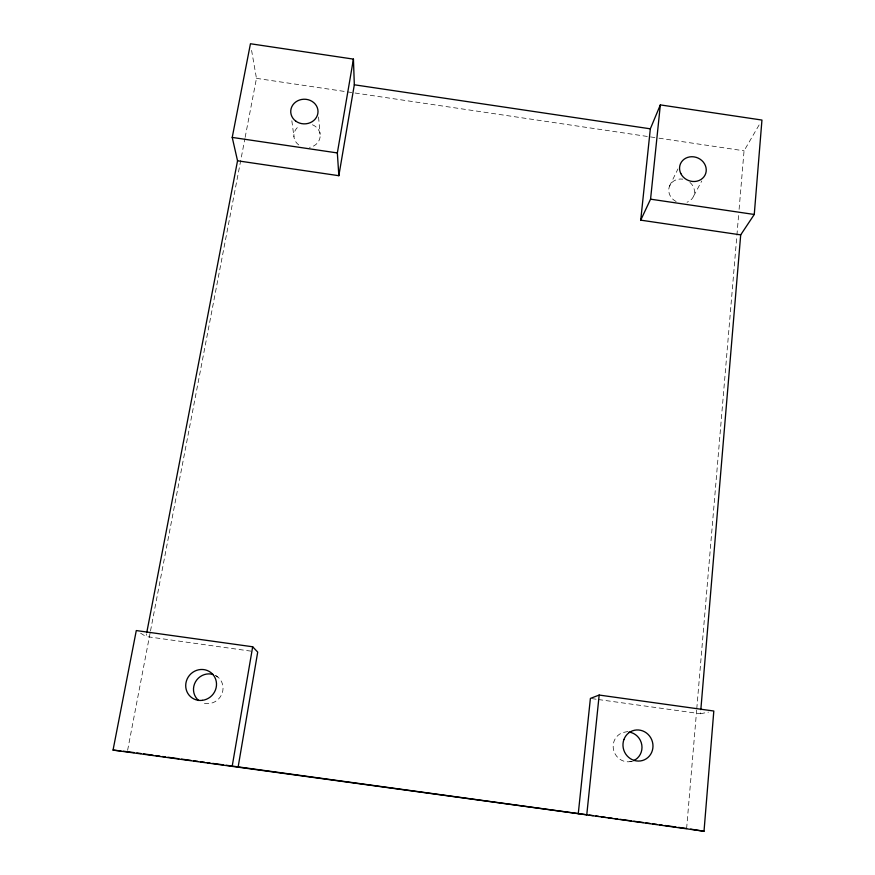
<?xml version="1.0" encoding="UTF-8"?>
<svg xmlns="http://www.w3.org/2000/svg" width="875" height="875" viewBox="0 0 875 875"><rect width="100%" height="100%" fill="white"/><g stroke="black" fill="none" stroke-linecap="round" stroke-linejoin="round"><path stroke-width="0.66" stroke-dasharray="4.38 3.28" d="M686.623 828.483L696.664 710.095M696.773 708.739L736.794 236.545M736.914 235.189L738.642 214.78M739.102 209.333L744.056 150.817L759.97 123.473M598.445 699.541L700.492 713.748L700.722 711.025M127.608 750.323L150.238 632.297M150.5 630.952L244.891 138.709M245.142 137.364L256.462 78.356L251.595 50.4M250.983 651.142L146.005 636.519L146.519 633.839M669.539 186.091L677.961 168.93M693.722 195.891L701.75 181.027M700.492 713.748L708.487 712.119M627.834 731.555L625.264 732.047A15.039 14.317 68.7 0 0 613.605 750.072A15.039 14.317 68.7 0 0 632.352 761.13M629.902 761.688L632.538 761.502M591.741 698.6L597.111 699.344M256.462 78.356L353.708 92.805M355.064 93.013L657.617 137.977M658.962 138.173L744.056 150.817M140.613 633.205L146.005 636.519M215.556 675.566L217.809 676.998M291.845 120.772L293.956 136.828M318.555 116.998L320.13 134.422M215.709 675.598A15.159 14.503 -49.8 0 1 221.342 695.122A15.159 14.503 -49.8 0 1 201.95 702.494M312.43 124.753A13.147 11.944 0.1 0 1 320.108 137.047A13.147 11.944 0.1 0 1 309.52 147.394M298.714 144.9A13.147 11.944 0.1 0 1 299.37 125.945M689.905 182.383A13.048 11.823 22.3 0 1 687.05 202.234M676.145 201.513A13.048 11.823 22.3 0 1 669.189 187.086A13.048 11.823 22.3 0 1 682.773 179.156"/><path stroke-width="1.31" d="M704.014 831.25L713.814 711.025L599.178 695.056L590.395 698.414L578.266 813.684L704.014 831.25L690.638 829.117M754.261 214.473L761.95 120.061L660.341 104.902L650.333 128.822L640.73 220.15L740.698 234.872L754.261 214.473L650.562 199.172L640.73 220.15M700.831 709.669L740.698 234.872M586.731 815.139L599.178 695.056M650.562 199.172L660.341 104.902M238.142 766.97L257.709 652.083L252.678 646.778L136.292 630.558L113.05 750.083L578.266 813.684M237.541 160.792L338.844 175.7L354.32 84.787L353.434 59.117L250.447 43.75L232.225 137.419L237.541 160.792L146.781 632.505M232.159 766.445L252.678 646.778M338.844 175.7L337.345 152.939L353.434 59.117M113.05 750.083L120.848 750.947M123.452 751.231L134.116 752.598M136.828 752.97L140.886 753.528M143.598 753.9L153.081 755.202M155.783 755.573L159.852 756.131M162.553 756.503L165.266 756.875M167.978 757.247L178.806 758.734M181.519 759.106L191.002 760.408M193.703 760.78L197.772 761.338M200.473 761.709L204.542 762.267M207.244 762.639L209.956 763.011M212.658 763.383L223.497 764.87M226.209 765.242L586.414 814.712M589.127 815.084L593.184 815.642M595.897 816.014L598.609 816.397M601.311 816.769L605.38 817.327M608.081 817.698L612.15 818.256M614.852 818.628L617.564 819M620.277 819.372L631.105 820.859M633.817 821.231L643.289 822.533M646.002 822.905L650.07 823.462M652.772 823.834L656.841 824.392M659.542 824.764L662.255 825.136M664.956 825.508L675.795 826.995M678.508 827.367L686.623 828.483M232.225 137.419L337.345 152.939M354.32 84.787L650.333 128.822M198.702 700.525A15.159 14.503 -49.8 0 1 195.508 681.822A15.159 14.503 -49.8 0 1 213.391 674.592M629.016 732.058A15.039 14.317 68.7 0 1 641.802 744.942A15.039 14.317 68.7 0 1 633.511 760.681M202.387 700.339A15.794 15.105 -49 0 0 213.762 675.566A15.794 15.105 -49 0 0 187.173 678.989A15.794 15.105 -49 0 0 202.387 700.339M295.761 121.111A13.65 12.337 0.3 0 0 317.844 113.509A13.65 12.337 0.3 0 0 299.502 100.023A13.65 12.337 0.3 0 0 295.761 121.111M680.816 173.567A13.53 12.206 22.2 0 0 703.85 176.936A13.53 12.206 22.2 0 0 694.039 156.877A13.53 12.206 22.2 0 0 680.816 173.567M623.919 739.528A15.673 14.897 67.9 0 0 640.434 760.944A15.673 14.897 67.9 0 0 649.567 736.05A15.673 14.897 67.9 0 0 623.919 739.528"/></g></svg>
